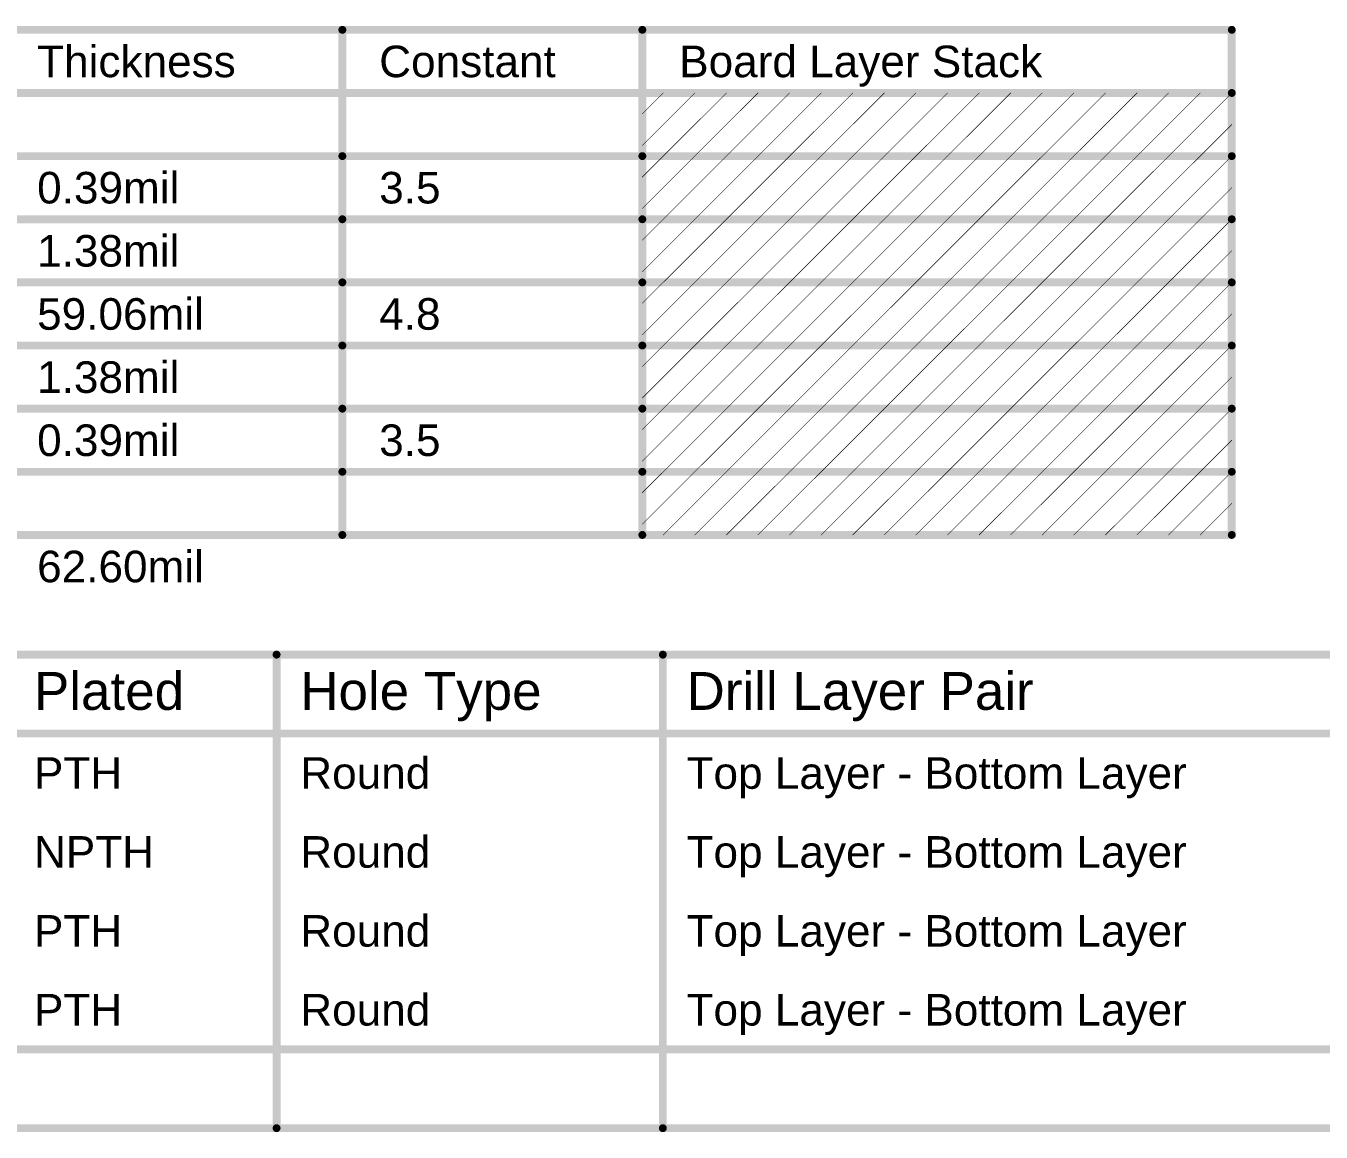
# Model space of a CAD drawing. Header units: inches. Extents: x 0 to 412, y -3 to 50.
# Drawn here: x 145.4 to 207.8, y -3.5 to 49.9 of the extents above; entities that cross this region are included whole.
import ezdxf

# ---------------------------------------------------------------- set-up
doc = ezdxf.new("R2010")
doc.units = ezdxf.units.IN
doc.layers.add('Drill Drawing', color=1, linetype='Continuous')
doc.layers.add('Fabrication_Layer', color=56, linetype='Continuous')
doc.styles.add('Arial', font='', dxfattribs={"height": 0.2})
doc.styles.get('Arial').set_extended_font_data('Arial')

msp = doc.modelspace()

# ---------------------------------------------------------------- linework, layer by layer
at = {"layer": 'Drill Drawing'}
for points in [[(89.218, 19.571, 0.381, 0.381, 0), (411.657, 19.571, 0.381, 0.381, 0)], [(157.449, -3.289, 0.381, 0.381, 0), (157.449, 19.571, 0.381, 0.381, 0)], [(176.088, -3.289, 0.381, 0.381, 0), (176.088, 19.571, 0.381, 0.381, 0)], [(89.218, 15.761, 0.381, 0.381, 0), (411.657, 15.761, 0.381, 0.381, 0)], [(89.218, 0.521, 0.381, 0.381, 0), (411.657, 0.521, 0.381, 0.381, 0)], [(89.218, -3.289, 0.381, 0.381, 0), (411.657, -3.289, 0.381, 0.381, 0)]]:
    msp.add_lwpolyline(points, format="xyseb", dxfattribs=at)
for points in [[(157.354, 19.571, 0.191, 0.191, 1), (157.545, 19.571, 0.191, 0.191, 1)], [(175.993, 19.571, 0.191, 0.191, 1), (176.183, 19.571, 0.191, 0.191, 1)], [(157.354, -3.289, 0.191, 0.191, 1), (157.545, -3.289, 0.191, 0.191, 1)], [(175.993, -3.289, 0.191, 0.191, 1), (176.183, -3.289, 0.191, 0.191, 1)]]:
    msp.add_lwpolyline(points, format="xyseb", close=True, dxfattribs=at)
at = {"layer": 'Fabrication_Layer'}
for points in [[(88.252, 49.733, 0.381, 0.381, 0), (203.538, 49.733, 0.381, 0.381, 0)], [(160.623, 25.349, 0.381, 0.381, 0), (160.623, 49.733, 0.381, 0.381, 0)], [(175.098, 25.349, 0.381, 0.381, 0), (175.098, 49.733, 0.381, 0.381, 0)], [(203.538, 25.349, 0.381, 0.381, 0), (203.538, 49.733, 0.381, 0.381, 0)], [(88.252, 46.685, 0.381, 0.381, 0), (203.538, 46.685, 0.381, 0.381, 0)], [(175.098, 44.153, 0.0254, 0.0254, 0), (177.63, 46.685, 0.0254, 0.0254, 0)], [(175.098, 45.677, 0.0254, 0.0254, 0), (176.106, 46.685, 0.0254, 0.0254, 0)], [(176.106, 43.637, 0.0254, 0.0254, 0), (179.154, 46.685, 0.0254, 0.0254, 0)], [(177.63, 43.637, 0.0254, 0.0254, 0), (180.678, 46.685, 0.0254, 0.0254, 0)], [(179.154, 43.637, 0.0254, 0.0254, 0), (182.202, 46.685, 0.0254, 0.0254, 0)], [(180.678, 43.637, 0.0254, 0.0254, 0), (183.726, 46.685, 0.0254, 0.0254, 0)], [(182.202, 43.637, 0.0254, 0.0254, 0), (185.25, 46.685, 0.0254, 0.0254, 0)], [(183.726, 43.637, 0.0254, 0.0254, 0), (186.774, 46.685, 0.0254, 0.0254, 0)], [(185.25, 43.637, 0.0254, 0.0254, 0), (188.298, 46.685, 0.0254, 0.0254, 0)], [(186.774, 43.637, 0.0254, 0.0254, 0), (189.822, 46.685, 0.0254, 0.0254, 0)], [(188.298, 43.637, 0.0254, 0.0254, 0), (191.346, 46.685, 0.0254, 0.0254, 0)], [(189.822, 43.637, 0.0254, 0.0254, 0), (192.87, 46.685, 0.0254, 0.0254, 0)], [(191.346, 43.637, 0.0254, 0.0254, 0), (194.394, 46.685, 0.0254, 0.0254, 0)], [(192.87, 43.637, 0.0254, 0.0254, 0), (195.918, 46.685, 0.0254, 0.0254, 0)], [(194.394, 43.637, 0.0254, 0.0254, 0), (197.442, 46.685, 0.0254, 0.0254, 0)], [(195.918, 43.637, 0.0254, 0.0254, 0), (198.966, 46.685, 0.0254, 0.0254, 0)], [(197.442, 43.637, 0.0254, 0.0254, 0), (200.49, 46.685, 0.0254, 0.0254, 0)], [(198.966, 43.637, 0.0254, 0.0254, 0), (202.014, 46.685, 0.0254, 0.0254, 0)], [(200.49, 43.637, 0.0254, 0.0254, 0), (203.538, 46.685, 0.0254, 0.0254, 0)], [(202.014, 43.637, 0.0254, 0.0254, 0), (203.538, 45.161, 0.0254, 0.0254, 0)], [(144.118, 43.637, 0.381, 0.381, 0), (160.623, 43.637, 0.381, 0.381, 0)], [(160.623, 43.637, 0.381, 0.381, 0), (175.098, 43.637, 0.381, 0.381, 0)], [(175.098, 43.637, 0.381, 0.381, 0), (203.538, 43.637, 0.381, 0.381, 0)], [(175.098, 41.105, 0.0254, 0.0254, 0), (177.63, 43.637, 0.0254, 0.0254, 0)], [(175.098, 42.629, 0.0254, 0.0254, 0), (176.106, 43.637, 0.0254, 0.0254, 0)], [(176.106, 40.589, 0.0254, 0.0254, 0), (179.154, 43.637, 0.0254, 0.0254, 0)], [(177.63, 40.589, 0.0254, 0.0254, 0), (180.678, 43.637, 0.0254, 0.0254, 0)], [(179.154, 40.589, 0.0254, 0.0254, 0), (182.202, 43.637, 0.0254, 0.0254, 0)], [(180.678, 40.589, 0.0254, 0.0254, 0), (183.726, 43.637, 0.0254, 0.0254, 0)], [(182.202, 40.589, 0.0254, 0.0254, 0), (185.25, 43.637, 0.0254, 0.0254, 0)], [(183.726, 40.589, 0.0254, 0.0254, 0), (186.774, 43.637, 0.0254, 0.0254, 0)], [(185.25, 40.589, 0.0254, 0.0254, 0), (188.298, 43.637, 0.0254, 0.0254, 0)], [(186.774, 40.589, 0.0254, 0.0254, 0), (189.822, 43.637, 0.0254, 0.0254, 0)], [(188.298, 40.589, 0.0254, 0.0254, 0), (191.346, 43.637, 0.0254, 0.0254, 0)], [(189.822, 40.589, 0.0254, 0.0254, 0), (192.87, 43.637, 0.0254, 0.0254, 0)], [(191.346, 40.589, 0.0254, 0.0254, 0), (194.394, 43.637, 0.0254, 0.0254, 0)], [(192.87, 40.589, 0.0254, 0.0254, 0), (195.918, 43.637, 0.0254, 0.0254, 0)], [(194.394, 40.589, 0.0254, 0.0254, 0), (197.442, 43.637, 0.0254, 0.0254, 0)], [(195.918, 40.589, 0.0254, 0.0254, 0), (198.966, 43.637, 0.0254, 0.0254, 0)], [(197.442, 40.589, 0.0254, 0.0254, 0), (200.49, 43.637, 0.0254, 0.0254, 0)], [(198.966, 40.589, 0.0254, 0.0254, 0), (202.014, 43.637, 0.0254, 0.0254, 0)], [(200.49, 40.589, 0.0254, 0.0254, 0), (203.538, 43.637, 0.0254, 0.0254, 0)], [(202.014, 40.589, 0.0254, 0.0254, 0), (203.538, 42.113, 0.0254, 0.0254, 0)], [(144.118, 40.589, 0.381, 0.381, 0), (160.623, 40.589, 0.381, 0.381, 0)], [(160.623, 40.589, 0.381, 0.381, 0), (175.098, 40.589, 0.381, 0.381, 0)], [(175.098, 40.589, 0.381, 0.381, 0), (203.538, 40.589, 0.381, 0.381, 0)], [(175.098, 38.057, 0.0254, 0.0254, 0), (177.63, 40.589, 0.0254, 0.0254, 0)], [(175.098, 39.581, 0.0254, 0.0254, 0), (176.106, 40.589, 0.0254, 0.0254, 0)], [(176.106, 37.541, 0.0254, 0.0254, 0), (179.154, 40.589, 0.0254, 0.0254, 0)], [(177.63, 37.541, 0.0254, 0.0254, 0), (180.678, 40.589, 0.0254, 0.0254, 0)], [(179.154, 37.541, 0.0254, 0.0254, 0), (182.202, 40.589, 0.0254, 0.0254, 0)], [(180.678, 37.541, 0.0254, 0.0254, 0), (183.726, 40.589, 0.0254, 0.0254, 0)], [(182.202, 37.541, 0.0254, 0.0254, 0), (185.25, 40.589, 0.0254, 0.0254, 0)], [(183.726, 37.541, 0.0254, 0.0254, 0), (186.774, 40.589, 0.0254, 0.0254, 0)], [(185.25, 37.541, 0.0254, 0.0254, 0), (188.298, 40.589, 0.0254, 0.0254, 0)], [(186.774, 37.541, 0.0254, 0.0254, 0), (189.822, 40.589, 0.0254, 0.0254, 0)], [(188.298, 37.541, 0.0254, 0.0254, 0), (191.346, 40.589, 0.0254, 0.0254, 0)], [(189.822, 37.541, 0.0254, 0.0254, 0), (192.87, 40.589, 0.0254, 0.0254, 0)], [(191.346, 37.541, 0.0254, 0.0254, 0), (194.394, 40.589, 0.0254, 0.0254, 0)], [(192.87, 37.541, 0.0254, 0.0254, 0), (195.918, 40.589, 0.0254, 0.0254, 0)], [(194.394, 37.541, 0.0254, 0.0254, 0), (197.442, 40.589, 0.0254, 0.0254, 0)], [(195.918, 37.541, 0.0254, 0.0254, 0), (198.966, 40.589, 0.0254, 0.0254, 0)], [(197.442, 37.541, 0.0254, 0.0254, 0), (200.49, 40.589, 0.0254, 0.0254, 0)], [(198.966, 37.541, 0.0254, 0.0254, 0), (202.014, 40.589, 0.0254, 0.0254, 0)], [(200.49, 37.541, 0.0254, 0.0254, 0), (203.538, 40.589, 0.0254, 0.0254, 0)], [(202.014, 37.541, 0.0254, 0.0254, 0), (203.538, 39.065, 0.0254, 0.0254, 0)], [(144.118, 37.541, 0.381, 0.381, 0), (160.623, 37.541, 0.381, 0.381, 0)], [(160.623, 37.541, 0.381, 0.381, 0), (175.098, 37.541, 0.381, 0.381, 0)], [(175.098, 37.541, 0.381, 0.381, 0), (203.538, 37.541, 0.381, 0.381, 0)], [(175.098, 35.009, 0.0254, 0.0254, 0), (177.63, 37.541, 0.0254, 0.0254, 0)], [(175.098, 36.533, 0.0254, 0.0254, 0), (176.106, 37.541, 0.0254, 0.0254, 0)], [(176.106, 34.493, 0.0254, 0.0254, 0), (179.154, 37.541, 0.0254, 0.0254, 0)], [(177.63, 34.493, 0.0254, 0.0254, 0), (180.678, 37.541, 0.0254, 0.0254, 0)], [(179.154, 34.493, 0.0254, 0.0254, 0), (182.202, 37.541, 0.0254, 0.0254, 0)], [(180.678, 34.493, 0.0254, 0.0254, 0), (183.726, 37.541, 0.0254, 0.0254, 0)], [(182.202, 34.493, 0.0254, 0.0254, 0), (185.25, 37.541, 0.0254, 0.0254, 0)], [(183.726, 34.493, 0.0254, 0.0254, 0), (186.774, 37.541, 0.0254, 0.0254, 0)], [(185.25, 34.493, 0.0254, 0.0254, 0), (188.298, 37.541, 0.0254, 0.0254, 0)], [(186.774, 34.493, 0.0254, 0.0254, 0), (189.822, 37.541, 0.0254, 0.0254, 0)], [(188.298, 34.493, 0.0254, 0.0254, 0), (191.346, 37.541, 0.0254, 0.0254, 0)], [(189.822, 34.493, 0.0254, 0.0254, 0), (192.87, 37.541, 0.0254, 0.0254, 0)], [(191.346, 34.493, 0.0254, 0.0254, 0), (194.394, 37.541, 0.0254, 0.0254, 0)], [(192.87, 34.493, 0.0254, 0.0254, 0), (195.918, 37.541, 0.0254, 0.0254, 0)], [(194.394, 34.493, 0.0254, 0.0254, 0), (197.442, 37.541, 0.0254, 0.0254, 0)], [(195.918, 34.493, 0.0254, 0.0254, 0), (198.966, 37.541, 0.0254, 0.0254, 0)], [(197.442, 34.493, 0.0254, 0.0254, 0), (200.49, 37.541, 0.0254, 0.0254, 0)], [(198.966, 34.493, 0.0254, 0.0254, 0), (202.014, 37.541, 0.0254, 0.0254, 0)], [(200.49, 34.493, 0.0254, 0.0254, 0), (203.538, 37.541, 0.0254, 0.0254, 0)], [(202.014, 34.493, 0.0254, 0.0254, 0), (203.538, 36.017, 0.0254, 0.0254, 0)], [(144.118, 34.493, 0.381, 0.381, 0), (160.623, 34.493, 0.381, 0.381, 0)], [(160.623, 34.493, 0.381, 0.381, 0), (175.098, 34.493, 0.381, 0.381, 0)], [(175.098, 34.493, 0.381, 0.381, 0), (203.538, 34.493, 0.381, 0.381, 0)], [(175.098, 31.961, 0.0254, 0.0254, 0), (177.63, 34.493, 0.0254, 0.0254, 0)], [(175.098, 33.485, 0.0254, 0.0254, 0), (176.106, 34.493, 0.0254, 0.0254, 0)], [(176.106, 31.445, 0.0254, 0.0254, 0), (179.154, 34.493, 0.0254, 0.0254, 0)], [(177.63, 31.445, 0.0254, 0.0254, 0), (180.678, 34.493, 0.0254, 0.0254, 0)], [(179.154, 31.445, 0.0254, 0.0254, 0), (182.202, 34.493, 0.0254, 0.0254, 0)], [(180.678, 31.445, 0.0254, 0.0254, 0), (183.726, 34.493, 0.0254, 0.0254, 0)], [(182.202, 31.445, 0.0254, 0.0254, 0), (185.25, 34.493, 0.0254, 0.0254, 0)], [(183.726, 31.445, 0.0254, 0.0254, 0), (186.774, 34.493, 0.0254, 0.0254, 0)], [(185.25, 31.445, 0.0254, 0.0254, 0), (188.298, 34.493, 0.0254, 0.0254, 0)], [(186.774, 31.445, 0.0254, 0.0254, 0), (189.822, 34.493, 0.0254, 0.0254, 0)], [(188.298, 31.445, 0.0254, 0.0254, 0), (191.346, 34.493, 0.0254, 0.0254, 0)], [(189.822, 31.445, 0.0254, 0.0254, 0), (192.87, 34.493, 0.0254, 0.0254, 0)], [(191.346, 31.445, 0.0254, 0.0254, 0), (194.394, 34.493, 0.0254, 0.0254, 0)], [(192.87, 31.445, 0.0254, 0.0254, 0), (195.918, 34.493, 0.0254, 0.0254, 0)], [(194.394, 31.445, 0.0254, 0.0254, 0), (197.442, 34.493, 0.0254, 0.0254, 0)], [(195.918, 31.445, 0.0254, 0.0254, 0), (198.966, 34.493, 0.0254, 0.0254, 0)], [(197.442, 31.445, 0.0254, 0.0254, 0), (200.49, 34.493, 0.0254, 0.0254, 0)], [(198.966, 31.445, 0.0254, 0.0254, 0), (202.014, 34.493, 0.0254, 0.0254, 0)], [(200.49, 31.445, 0.0254, 0.0254, 0), (203.538, 34.493, 0.0254, 0.0254, 0)], [(202.014, 31.445, 0.0254, 0.0254, 0), (203.538, 32.969, 0.0254, 0.0254, 0)], [(144.118, 31.445, 0.381, 0.381, 0), (160.623, 31.445, 0.381, 0.381, 0)], [(160.623, 31.445, 0.381, 0.381, 0), (175.098, 31.445, 0.381, 0.381, 0)], [(175.098, 31.445, 0.381, 0.381, 0), (203.538, 31.445, 0.381, 0.381, 0)], [(175.098, 28.913, 0.0254, 0.0254, 0), (177.63, 31.445, 0.0254, 0.0254, 0)], [(175.098, 30.437, 0.0254, 0.0254, 0), (176.106, 31.445, 0.0254, 0.0254, 0)], [(176.106, 28.397, 0.0254, 0.0254, 0), (179.154, 31.445, 0.0254, 0.0254, 0)], [(177.63, 28.397, 0.0254, 0.0254, 0), (180.678, 31.445, 0.0254, 0.0254, 0)], [(179.154, 28.397, 0.0254, 0.0254, 0), (182.202, 31.445, 0.0254, 0.0254, 0)], [(180.678, 28.397, 0.0254, 0.0254, 0), (183.726, 31.445, 0.0254, 0.0254, 0)], [(182.202, 28.397, 0.0254, 0.0254, 0), (185.25, 31.445, 0.0254, 0.0254, 0)], [(183.726, 28.397, 0.0254, 0.0254, 0), (186.774, 31.445, 0.0254, 0.0254, 0)], [(185.25, 28.397, 0.0254, 0.0254, 0), (188.298, 31.445, 0.0254, 0.0254, 0)], [(186.774, 28.397, 0.0254, 0.0254, 0), (189.822, 31.445, 0.0254, 0.0254, 0)], [(188.298, 28.397, 0.0254, 0.0254, 0), (191.346, 31.445, 0.0254, 0.0254, 0)], [(189.822, 28.397, 0.0254, 0.0254, 0), (192.87, 31.445, 0.0254, 0.0254, 0)], [(191.346, 28.397, 0.0254, 0.0254, 0), (194.394, 31.445, 0.0254, 0.0254, 0)], [(192.87, 28.397, 0.0254, 0.0254, 0), (195.918, 31.445, 0.0254, 0.0254, 0)], [(194.394, 28.397, 0.0254, 0.0254, 0), (197.442, 31.445, 0.0254, 0.0254, 0)], [(195.918, 28.397, 0.0254, 0.0254, 0), (198.966, 31.445, 0.0254, 0.0254, 0)], [(197.442, 28.397, 0.0254, 0.0254, 0), (200.49, 31.445, 0.0254, 0.0254, 0)], [(198.966, 28.397, 0.0254, 0.0254, 0), (202.014, 31.445, 0.0254, 0.0254, 0)], [(200.49, 28.397, 0.0254, 0.0254, 0), (203.538, 31.445, 0.0254, 0.0254, 0)], [(202.014, 28.397, 0.0254, 0.0254, 0), (203.538, 29.921, 0.0254, 0.0254, 0)], [(144.118, 28.397, 0.381, 0.381, 0), (160.623, 28.397, 0.381, 0.381, 0)], [(160.623, 28.397, 0.381, 0.381, 0), (175.098, 28.397, 0.381, 0.381, 0)], [(175.098, 28.397, 0.381, 0.381, 0), (203.538, 28.397, 0.381, 0.381, 0)], [(175.098, 25.865, 0.0254, 0.0254, 0), (177.63, 28.397, 0.0254, 0.0254, 0)], [(175.098, 27.389, 0.0254, 0.0254, 0), (176.106, 28.397, 0.0254, 0.0254, 0)], [(176.106, 25.349, 0.0254, 0.0254, 0), (179.154, 28.397, 0.0254, 0.0254, 0)], [(177.63, 25.349, 0.0254, 0.0254, 0), (180.678, 28.397, 0.0254, 0.0254, 0)], [(179.154, 25.349, 0.0254, 0.0254, 0), (182.202, 28.397, 0.0254, 0.0254, 0)], [(180.678, 25.349, 0.0254, 0.0254, 0), (183.726, 28.397, 0.0254, 0.0254, 0)], [(182.202, 25.349, 0.0254, 0.0254, 0), (185.25, 28.397, 0.0254, 0.0254, 0)], [(183.726, 25.349, 0.0254, 0.0254, 0), (186.774, 28.397, 0.0254, 0.0254, 0)], [(185.25, 25.349, 0.0254, 0.0254, 0), (188.298, 28.397, 0.0254, 0.0254, 0)], [(186.774, 25.349, 0.0254, 0.0254, 0), (189.822, 28.397, 0.0254, 0.0254, 0)], [(188.298, 25.349, 0.0254, 0.0254, 0), (191.346, 28.397, 0.0254, 0.0254, 0)], [(189.822, 25.349, 0.0254, 0.0254, 0), (192.87, 28.397, 0.0254, 0.0254, 0)], [(191.346, 25.349, 0.0254, 0.0254, 0), (194.394, 28.397, 0.0254, 0.0254, 0)], [(192.87, 25.349, 0.0254, 0.0254, 0), (195.918, 28.397, 0.0254, 0.0254, 0)], [(194.394, 25.349, 0.0254, 0.0254, 0), (197.442, 28.397, 0.0254, 0.0254, 0)], [(195.918, 25.349, 0.0254, 0.0254, 0), (198.966, 28.397, 0.0254, 0.0254, 0)], [(197.442, 25.349, 0.0254, 0.0254, 0), (200.49, 28.397, 0.0254, 0.0254, 0)], [(198.966, 25.349, 0.0254, 0.0254, 0), (202.014, 28.397, 0.0254, 0.0254, 0)], [(200.49, 25.349, 0.0254, 0.0254, 0), (203.538, 28.397, 0.0254, 0.0254, 0)], [(202.014, 25.349, 0.0254, 0.0254, 0), (203.538, 26.873, 0.0254, 0.0254, 0)], [(144.118, 25.349, 0.381, 0.381, 0), (160.623, 25.349, 0.381, 0.381, 0)], [(160.623, 25.349, 0.381, 0.381, 0), (175.098, 25.349, 0.381, 0.381, 0)], [(175.098, 25.349, 0.381, 0.381, 0), (203.538, 25.349, 0.381, 0.381, 0)]]:
    msp.add_lwpolyline(points, format="xyseb", dxfattribs=at)
for points in [[(160.528, 49.733, 0.191, 0.191, 1), (160.719, 49.733, 0.191, 0.191, 1)], [(175.003, 49.733, 0.191, 0.191, 1), (175.193, 49.733, 0.191, 0.191, 1)], [(203.443, 49.733, 0.191, 0.191, 1), (203.633, 49.733, 0.191, 0.191, 1)], [(203.443, 49.733, 0.191, 0.191, 1), (203.633, 49.733, 0.191, 0.191, 1)], [(203.443, 46.685, 0.191, 0.191, 1), (203.633, 46.685, 0.191, 0.191, 1)], [(176.1, 46.685, 0.0127, 0.0127, 1), (176.112, 46.685, 0.0127, 0.0127, 1)], [(177.624, 46.685, 0.0127, 0.0127, 1), (177.636, 46.685, 0.0127, 0.0127, 1)], [(179.148, 46.685, 0.0127, 0.0127, 1), (179.16, 46.685, 0.0127, 0.0127, 1)], [(180.672, 46.685, 0.0127, 0.0127, 1), (180.684, 46.685, 0.0127, 0.0127, 1)], [(182.196, 46.685, 0.0127, 0.0127, 1), (182.208, 46.685, 0.0127, 0.0127, 1)], [(183.72, 46.685, 0.0127, 0.0127, 1), (183.732, 46.685, 0.0127, 0.0127, 1)], [(185.244, 46.685, 0.0127, 0.0127, 1), (185.256, 46.685, 0.0127, 0.0127, 1)], [(186.768, 46.685, 0.0127, 0.0127, 1), (186.78, 46.685, 0.0127, 0.0127, 1)], [(188.292, 46.685, 0.0127, 0.0127, 1), (188.304, 46.685, 0.0127, 0.0127, 1)], [(189.816, 46.685, 0.0127, 0.0127, 1), (189.828, 46.685, 0.0127, 0.0127, 1)], [(191.34, 46.685, 0.0127, 0.0127, 1), (191.352, 46.685, 0.0127, 0.0127, 1)], [(192.864, 46.685, 0.0127, 0.0127, 1), (192.876, 46.685, 0.0127, 0.0127, 1)], [(194.388, 46.685, 0.0127, 0.0127, 1), (194.4, 46.685, 0.0127, 0.0127, 1)], [(195.912, 46.685, 0.0127, 0.0127, 1), (195.924, 46.685, 0.0127, 0.0127, 1)], [(197.436, 46.685, 0.0127, 0.0127, 1), (197.448, 46.685, 0.0127, 0.0127, 1)], [(198.96, 46.685, 0.0127, 0.0127, 1), (198.972, 46.685, 0.0127, 0.0127, 1)], [(200.484, 46.685, 0.0127, 0.0127, 1), (200.496, 46.685, 0.0127, 0.0127, 1)], [(202.008, 46.685, 0.0127, 0.0127, 1), (202.02, 46.685, 0.0127, 0.0127, 1)], [(203.532, 46.685, 0.0127, 0.0127, 1), (203.544, 46.685, 0.0127, 0.0127, 1)], [(175.092, 45.677, 0.0127, 0.0127, 1), (175.104, 45.677, 0.0127, 0.0127, 1)], [(203.532, 45.161, 0.0127, 0.0127, 1), (203.544, 45.161, 0.0127, 0.0127, 1)], [(160.528, 43.637, 0.191, 0.191, 1), (160.719, 43.637, 0.191, 0.191, 1)], [(160.528, 43.637, 0.191, 0.191, 1), (160.719, 43.637, 0.191, 0.191, 1)], [(175.003, 43.637, 0.191, 0.191, 1), (175.193, 43.637, 0.191, 0.191, 1)], [(175.003, 43.637, 0.191, 0.191, 1), (175.193, 43.637, 0.191, 0.191, 1)], [(175.092, 44.153, 0.0127, 0.0127, 1), (175.104, 44.153, 0.0127, 0.0127, 1)], [(203.443, 43.637, 0.191, 0.191, 1), (203.633, 43.637, 0.191, 0.191, 1)], [(176.1, 43.637, 0.0127, 0.0127, 1), (176.112, 43.637, 0.0127, 0.0127, 1)], [(176.1, 43.637, 0.0127, 0.0127, 1), (176.112, 43.637, 0.0127, 0.0127, 1)], [(177.624, 43.637, 0.0127, 0.0127, 1), (177.636, 43.637, 0.0127, 0.0127, 1)], [(177.624, 43.637, 0.0127, 0.0127, 1), (177.636, 43.637, 0.0127, 0.0127, 1)], [(179.148, 43.637, 0.0127, 0.0127, 1), (179.16, 43.637, 0.0127, 0.0127, 1)], [(179.148, 43.637, 0.0127, 0.0127, 1), (179.16, 43.637, 0.0127, 0.0127, 1)], [(180.672, 43.637, 0.0127, 0.0127, 1), (180.684, 43.637, 0.0127, 0.0127, 1)], [(180.672, 43.637, 0.0127, 0.0127, 1), (180.684, 43.637, 0.0127, 0.0127, 1)], [(182.196, 43.637, 0.0127, 0.0127, 1), (182.208, 43.637, 0.0127, 0.0127, 1)], [(182.196, 43.637, 0.0127, 0.0127, 1), (182.208, 43.637, 0.0127, 0.0127, 1)], [(183.72, 43.637, 0.0127, 0.0127, 1), (183.732, 43.637, 0.0127, 0.0127, 1)], [(183.72, 43.637, 0.0127, 0.0127, 1), (183.732, 43.637, 0.0127, 0.0127, 1)], [(185.244, 43.637, 0.0127, 0.0127, 1), (185.256, 43.637, 0.0127, 0.0127, 1)], [(185.244, 43.637, 0.0127, 0.0127, 1), (185.256, 43.637, 0.0127, 0.0127, 1)], [(186.768, 43.637, 0.0127, 0.0127, 1), (186.78, 43.637, 0.0127, 0.0127, 1)], [(186.768, 43.637, 0.0127, 0.0127, 1), (186.78, 43.637, 0.0127, 0.0127, 1)], [(188.292, 43.637, 0.0127, 0.0127, 1), (188.304, 43.637, 0.0127, 0.0127, 1)], [(188.292, 43.637, 0.0127, 0.0127, 1), (188.304, 43.637, 0.0127, 0.0127, 1)], [(189.816, 43.637, 0.0127, 0.0127, 1), (189.828, 43.637, 0.0127, 0.0127, 1)], [(189.816, 43.637, 0.0127, 0.0127, 1), (189.828, 43.637, 0.0127, 0.0127, 1)], [(191.34, 43.637, 0.0127, 0.0127, 1), (191.352, 43.637, 0.0127, 0.0127, 1)], [(191.34, 43.637, 0.0127, 0.0127, 1), (191.352, 43.637, 0.0127, 0.0127, 1)], [(192.864, 43.637, 0.0127, 0.0127, 1), (192.876, 43.637, 0.0127, 0.0127, 1)], [(192.864, 43.637, 0.0127, 0.0127, 1), (192.876, 43.637, 0.0127, 0.0127, 1)], [(194.388, 43.637, 0.0127, 0.0127, 1), (194.4, 43.637, 0.0127, 0.0127, 1)], [(194.388, 43.637, 0.0127, 0.0127, 1), (194.4, 43.637, 0.0127, 0.0127, 1)], [(195.912, 43.637, 0.0127, 0.0127, 1), (195.924, 43.637, 0.0127, 0.0127, 1)], [(195.912, 43.637, 0.0127, 0.0127, 1), (195.924, 43.637, 0.0127, 0.0127, 1)], [(197.436, 43.637, 0.0127, 0.0127, 1), (197.448, 43.637, 0.0127, 0.0127, 1)], [(197.436, 43.637, 0.0127, 0.0127, 1), (197.448, 43.637, 0.0127, 0.0127, 1)], [(198.96, 43.637, 0.0127, 0.0127, 1), (198.972, 43.637, 0.0127, 0.0127, 1)], [(198.96, 43.637, 0.0127, 0.0127, 1), (198.972, 43.637, 0.0127, 0.0127, 1)], [(200.484, 43.637, 0.0127, 0.0127, 1), (200.496, 43.637, 0.0127, 0.0127, 1)], [(200.484, 43.637, 0.0127, 0.0127, 1), (200.496, 43.637, 0.0127, 0.0127, 1)], [(202.008, 43.637, 0.0127, 0.0127, 1), (202.02, 43.637, 0.0127, 0.0127, 1)], [(202.008, 43.637, 0.0127, 0.0127, 1), (202.02, 43.637, 0.0127, 0.0127, 1)], [(203.532, 43.637, 0.0127, 0.0127, 1), (203.544, 43.637, 0.0127, 0.0127, 1)], [(175.092, 42.629, 0.0127, 0.0127, 1), (175.104, 42.629, 0.0127, 0.0127, 1)], [(203.532, 42.113, 0.0127, 0.0127, 1), (203.544, 42.113, 0.0127, 0.0127, 1)], [(160.528, 40.589, 0.191, 0.191, 1), (160.719, 40.589, 0.191, 0.191, 1)], [(160.528, 40.589, 0.191, 0.191, 1), (160.719, 40.589, 0.191, 0.191, 1)], [(175.003, 40.589, 0.191, 0.191, 1), (175.193, 40.589, 0.191, 0.191, 1)], [(175.003, 40.589, 0.191, 0.191, 1), (175.193, 40.589, 0.191, 0.191, 1)], [(175.092, 41.105, 0.0127, 0.0127, 1), (175.104, 41.105, 0.0127, 0.0127, 1)], [(203.443, 40.589, 0.191, 0.191, 1), (203.633, 40.589, 0.191, 0.191, 1)], [(176.1, 40.589, 0.0127, 0.0127, 1), (176.112, 40.589, 0.0127, 0.0127, 1)], [(176.1, 40.589, 0.0127, 0.0127, 1), (176.112, 40.589, 0.0127, 0.0127, 1)], [(177.624, 40.589, 0.0127, 0.0127, 1), (177.636, 40.589, 0.0127, 0.0127, 1)], [(177.624, 40.589, 0.0127, 0.0127, 1), (177.636, 40.589, 0.0127, 0.0127, 1)], [(179.148, 40.589, 0.0127, 0.0127, 1), (179.16, 40.589, 0.0127, 0.0127, 1)], [(179.148, 40.589, 0.0127, 0.0127, 1), (179.16, 40.589, 0.0127, 0.0127, 1)], [(180.672, 40.589, 0.0127, 0.0127, 1), (180.684, 40.589, 0.0127, 0.0127, 1)], [(180.672, 40.589, 0.0127, 0.0127, 1), (180.684, 40.589, 0.0127, 0.0127, 1)], [(182.196, 40.589, 0.0127, 0.0127, 1), (182.208, 40.589, 0.0127, 0.0127, 1)], [(182.196, 40.589, 0.0127, 0.0127, 1), (182.208, 40.589, 0.0127, 0.0127, 1)], [(183.72, 40.589, 0.0127, 0.0127, 1), (183.732, 40.589, 0.0127, 0.0127, 1)], [(183.72, 40.589, 0.0127, 0.0127, 1), (183.732, 40.589, 0.0127, 0.0127, 1)], [(185.244, 40.589, 0.0127, 0.0127, 1), (185.256, 40.589, 0.0127, 0.0127, 1)], [(185.244, 40.589, 0.0127, 0.0127, 1), (185.256, 40.589, 0.0127, 0.0127, 1)], [(186.768, 40.589, 0.0127, 0.0127, 1), (186.78, 40.589, 0.0127, 0.0127, 1)], [(186.768, 40.589, 0.0127, 0.0127, 1), (186.78, 40.589, 0.0127, 0.0127, 1)], [(188.292, 40.589, 0.0127, 0.0127, 1), (188.304, 40.589, 0.0127, 0.0127, 1)], [(188.292, 40.589, 0.0127, 0.0127, 1), (188.304, 40.589, 0.0127, 0.0127, 1)], [(189.816, 40.589, 0.0127, 0.0127, 1), (189.828, 40.589, 0.0127, 0.0127, 1)], [(189.816, 40.589, 0.0127, 0.0127, 1), (189.828, 40.589, 0.0127, 0.0127, 1)], [(191.34, 40.589, 0.0127, 0.0127, 1), (191.352, 40.589, 0.0127, 0.0127, 1)], [(191.34, 40.589, 0.0127, 0.0127, 1), (191.352, 40.589, 0.0127, 0.0127, 1)], [(192.864, 40.589, 0.0127, 0.0127, 1), (192.876, 40.589, 0.0127, 0.0127, 1)], [(192.864, 40.589, 0.0127, 0.0127, 1), (192.876, 40.589, 0.0127, 0.0127, 1)], [(194.388, 40.589, 0.0127, 0.0127, 1), (194.4, 40.589, 0.0127, 0.0127, 1)], [(194.388, 40.589, 0.0127, 0.0127, 1), (194.4, 40.589, 0.0127, 0.0127, 1)], [(195.912, 40.589, 0.0127, 0.0127, 1), (195.924, 40.589, 0.0127, 0.0127, 1)], [(195.912, 40.589, 0.0127, 0.0127, 1), (195.924, 40.589, 0.0127, 0.0127, 1)], [(197.436, 40.589, 0.0127, 0.0127, 1), (197.448, 40.589, 0.0127, 0.0127, 1)], [(197.436, 40.589, 0.0127, 0.0127, 1), (197.448, 40.589, 0.0127, 0.0127, 1)], [(198.96, 40.589, 0.0127, 0.0127, 1), (198.972, 40.589, 0.0127, 0.0127, 1)], [(198.96, 40.589, 0.0127, 0.0127, 1), (198.972, 40.589, 0.0127, 0.0127, 1)], [(200.484, 40.589, 0.0127, 0.0127, 1), (200.496, 40.589, 0.0127, 0.0127, 1)], [(200.484, 40.589, 0.0127, 0.0127, 1), (200.496, 40.589, 0.0127, 0.0127, 1)], [(202.008, 40.589, 0.0127, 0.0127, 1), (202.02, 40.589, 0.0127, 0.0127, 1)], [(202.008, 40.589, 0.0127, 0.0127, 1), (202.02, 40.589, 0.0127, 0.0127, 1)], [(203.532, 40.589, 0.0127, 0.0127, 1), (203.544, 40.589, 0.0127, 0.0127, 1)], [(175.092, 39.581, 0.0127, 0.0127, 1), (175.104, 39.581, 0.0127, 0.0127, 1)], [(203.532, 39.065, 0.0127, 0.0127, 1), (203.544, 39.065, 0.0127, 0.0127, 1)], [(160.528, 37.541, 0.191, 0.191, 1), (160.719, 37.541, 0.191, 0.191, 1)], [(160.528, 37.541, 0.191, 0.191, 1), (160.719, 37.541, 0.191, 0.191, 1)], [(175.003, 37.541, 0.191, 0.191, 1), (175.193, 37.541, 0.191, 0.191, 1)], [(175.003, 37.541, 0.191, 0.191, 1), (175.193, 37.541, 0.191, 0.191, 1)], [(175.092, 38.057, 0.0127, 0.0127, 1), (175.104, 38.057, 0.0127, 0.0127, 1)], [(176.1, 37.541, 0.0127, 0.0127, 1), (176.112, 37.541, 0.0127, 0.0127, 1)], [(176.1, 37.541, 0.0127, 0.0127, 1), (176.112, 37.541, 0.0127, 0.0127, 1)], [(177.624, 37.541, 0.0127, 0.0127, 1), (177.636, 37.541, 0.0127, 0.0127, 1)], [(177.624, 37.541, 0.0127, 0.0127, 1), (177.636, 37.541, 0.0127, 0.0127, 1)], [(179.148, 37.541, 0.0127, 0.0127, 1), (179.16, 37.541, 0.0127, 0.0127, 1)], [(179.148, 37.541, 0.0127, 0.0127, 1), (179.16, 37.541, 0.0127, 0.0127, 1)], [(180.672, 37.541, 0.0127, 0.0127, 1), (180.684, 37.541, 0.0127, 0.0127, 1)], [(180.672, 37.541, 0.0127, 0.0127, 1), (180.684, 37.541, 0.0127, 0.0127, 1)], [(182.196, 37.541, 0.0127, 0.0127, 1), (182.208, 37.541, 0.0127, 0.0127, 1)], [(182.196, 37.541, 0.0127, 0.0127, 1), (182.208, 37.541, 0.0127, 0.0127, 1)], [(183.72, 37.541, 0.0127, 0.0127, 1), (183.732, 37.541, 0.0127, 0.0127, 1)], [(183.72, 37.541, 0.0127, 0.0127, 1), (183.732, 37.541, 0.0127, 0.0127, 1)], [(185.244, 37.541, 0.0127, 0.0127, 1), (185.256, 37.541, 0.0127, 0.0127, 1)], [(185.244, 37.541, 0.0127, 0.0127, 1), (185.256, 37.541, 0.0127, 0.0127, 1)], [(186.768, 37.541, 0.0127, 0.0127, 1), (186.78, 37.541, 0.0127, 0.0127, 1)], [(186.768, 37.541, 0.0127, 0.0127, 1), (186.78, 37.541, 0.0127, 0.0127, 1)], [(188.292, 37.541, 0.0127, 0.0127, 1), (188.304, 37.541, 0.0127, 0.0127, 1)], [(188.292, 37.541, 0.0127, 0.0127, 1), (188.304, 37.541, 0.0127, 0.0127, 1)], [(189.816, 37.541, 0.0127, 0.0127, 1), (189.828, 37.541, 0.0127, 0.0127, 1)], [(189.816, 37.541, 0.0127, 0.0127, 1), (189.828, 37.541, 0.0127, 0.0127, 1)], [(191.34, 37.541, 0.0127, 0.0127, 1), (191.352, 37.541, 0.0127, 0.0127, 1)], [(191.34, 37.541, 0.0127, 0.0127, 1), (191.352, 37.541, 0.0127, 0.0127, 1)], [(192.864, 37.541, 0.0127, 0.0127, 1), (192.876, 37.541, 0.0127, 0.0127, 1)], [(192.864, 37.541, 0.0127, 0.0127, 1), (192.876, 37.541, 0.0127, 0.0127, 1)], [(194.388, 37.541, 0.0127, 0.0127, 1), (194.4, 37.541, 0.0127, 0.0127, 1)], [(194.388, 37.541, 0.0127, 0.0127, 1), (194.4, 37.541, 0.0127, 0.0127, 1)], [(195.912, 37.541, 0.0127, 0.0127, 1), (195.924, 37.541, 0.0127, 0.0127, 1)], [(195.912, 37.541, 0.0127, 0.0127, 1), (195.924, 37.541, 0.0127, 0.0127, 1)], [(197.436, 37.541, 0.0127, 0.0127, 1), (197.448, 37.541, 0.0127, 0.0127, 1)], [(197.436, 37.541, 0.0127, 0.0127, 1), (197.448, 37.541, 0.0127, 0.0127, 1)], [(198.96, 37.541, 0.0127, 0.0127, 1), (198.972, 37.541, 0.0127, 0.0127, 1)], [(198.96, 37.541, 0.0127, 0.0127, 1), (198.972, 37.541, 0.0127, 0.0127, 1)], [(200.484, 37.541, 0.0127, 0.0127, 1), (200.496, 37.541, 0.0127, 0.0127, 1)], [(200.484, 37.541, 0.0127, 0.0127, 1), (200.496, 37.541, 0.0127, 0.0127, 1)], [(202.008, 37.541, 0.0127, 0.0127, 1), (202.02, 37.541, 0.0127, 0.0127, 1)], [(202.008, 37.541, 0.0127, 0.0127, 1), (202.02, 37.541, 0.0127, 0.0127, 1)], [(203.443, 37.541, 0.191, 0.191, 1), (203.633, 37.541, 0.191, 0.191, 1)], [(203.532, 37.541, 0.0127, 0.0127, 1), (203.544, 37.541, 0.0127, 0.0127, 1)], [(175.092, 36.533, 0.0127, 0.0127, 1), (175.104, 36.533, 0.0127, 0.0127, 1)], [(203.532, 36.017, 0.0127, 0.0127, 1), (203.544, 36.017, 0.0127, 0.0127, 1)], [(175.092, 35.009, 0.0127, 0.0127, 1), (175.104, 35.009, 0.0127, 0.0127, 1)], [(160.528, 34.493, 0.191, 0.191, 1), (160.719, 34.493, 0.191, 0.191, 1)], [(160.528, 34.493, 0.191, 0.191, 1), (160.719, 34.493, 0.191, 0.191, 1)], [(175.003, 34.493, 0.191, 0.191, 1), (175.193, 34.493, 0.191, 0.191, 1)], [(175.003, 34.493, 0.191, 0.191, 1), (175.193, 34.493, 0.191, 0.191, 1)], [(176.1, 34.493, 0.0127, 0.0127, 1), (176.112, 34.493, 0.0127, 0.0127, 1)], [(176.1, 34.493, 0.0127, 0.0127, 1), (176.112, 34.493, 0.0127, 0.0127, 1)], [(177.624, 34.493, 0.0127, 0.0127, 1), (177.636, 34.493, 0.0127, 0.0127, 1)], [(177.624, 34.493, 0.0127, 0.0127, 1), (177.636, 34.493, 0.0127, 0.0127, 1)], [(179.148, 34.493, 0.0127, 0.0127, 1), (179.16, 34.493, 0.0127, 0.0127, 1)], [(179.148, 34.493, 0.0127, 0.0127, 1), (179.16, 34.493, 0.0127, 0.0127, 1)], [(180.672, 34.493, 0.0127, 0.0127, 1), (180.684, 34.493, 0.0127, 0.0127, 1)], [(180.672, 34.493, 0.0127, 0.0127, 1), (180.684, 34.493, 0.0127, 0.0127, 1)], [(182.196, 34.493, 0.0127, 0.0127, 1), (182.208, 34.493, 0.0127, 0.0127, 1)], [(182.196, 34.493, 0.0127, 0.0127, 1), (182.208, 34.493, 0.0127, 0.0127, 1)], [(183.72, 34.493, 0.0127, 0.0127, 1), (183.732, 34.493, 0.0127, 0.0127, 1)], [(183.72, 34.493, 0.0127, 0.0127, 1), (183.732, 34.493, 0.0127, 0.0127, 1)], [(185.244, 34.493, 0.0127, 0.0127, 1), (185.256, 34.493, 0.0127, 0.0127, 1)], [(185.244, 34.493, 0.0127, 0.0127, 1), (185.256, 34.493, 0.0127, 0.0127, 1)], [(186.768, 34.493, 0.0127, 0.0127, 1), (186.78, 34.493, 0.0127, 0.0127, 1)], [(186.768, 34.493, 0.0127, 0.0127, 1), (186.78, 34.493, 0.0127, 0.0127, 1)], [(188.292, 34.493, 0.0127, 0.0127, 1), (188.304, 34.493, 0.0127, 0.0127, 1)], [(188.292, 34.493, 0.0127, 0.0127, 1), (188.304, 34.493, 0.0127, 0.0127, 1)], [(189.816, 34.493, 0.0127, 0.0127, 1), (189.828, 34.493, 0.0127, 0.0127, 1)], [(189.816, 34.493, 0.0127, 0.0127, 1), (189.828, 34.493, 0.0127, 0.0127, 1)], [(191.34, 34.493, 0.0127, 0.0127, 1), (191.352, 34.493, 0.0127, 0.0127, 1)], [(191.34, 34.493, 0.0127, 0.0127, 1), (191.352, 34.493, 0.0127, 0.0127, 1)], [(192.864, 34.493, 0.0127, 0.0127, 1), (192.876, 34.493, 0.0127, 0.0127, 1)], [(192.864, 34.493, 0.0127, 0.0127, 1), (192.876, 34.493, 0.0127, 0.0127, 1)], [(194.388, 34.493, 0.0127, 0.0127, 1), (194.4, 34.493, 0.0127, 0.0127, 1)], [(194.388, 34.493, 0.0127, 0.0127, 1), (194.4, 34.493, 0.0127, 0.0127, 1)], [(195.912, 34.493, 0.0127, 0.0127, 1), (195.924, 34.493, 0.0127, 0.0127, 1)], [(195.912, 34.493, 0.0127, 0.0127, 1), (195.924, 34.493, 0.0127, 0.0127, 1)], [(197.436, 34.493, 0.0127, 0.0127, 1), (197.448, 34.493, 0.0127, 0.0127, 1)], [(197.436, 34.493, 0.0127, 0.0127, 1), (197.448, 34.493, 0.0127, 0.0127, 1)], [(198.96, 34.493, 0.0127, 0.0127, 1), (198.972, 34.493, 0.0127, 0.0127, 1)], [(198.96, 34.493, 0.0127, 0.0127, 1), (198.972, 34.493, 0.0127, 0.0127, 1)], [(200.484, 34.493, 0.0127, 0.0127, 1), (200.496, 34.493, 0.0127, 0.0127, 1)], [(200.484, 34.493, 0.0127, 0.0127, 1), (200.496, 34.493, 0.0127, 0.0127, 1)], [(202.008, 34.493, 0.0127, 0.0127, 1), (202.02, 34.493, 0.0127, 0.0127, 1)], [(202.008, 34.493, 0.0127, 0.0127, 1), (202.02, 34.493, 0.0127, 0.0127, 1)], [(203.443, 34.493, 0.191, 0.191, 1), (203.633, 34.493, 0.191, 0.191, 1)], [(203.532, 34.493, 0.0127, 0.0127, 1), (203.544, 34.493, 0.0127, 0.0127, 1)], [(175.092, 33.485, 0.0127, 0.0127, 1), (175.104, 33.485, 0.0127, 0.0127, 1)], [(203.532, 32.969, 0.0127, 0.0127, 1), (203.544, 32.969, 0.0127, 0.0127, 1)], [(175.092, 31.961, 0.0127, 0.0127, 1), (175.104, 31.961, 0.0127, 0.0127, 1)], [(160.528, 31.445, 0.191, 0.191, 1), (160.719, 31.445, 0.191, 0.191, 1)], [(160.528, 31.445, 0.191, 0.191, 1), (160.719, 31.445, 0.191, 0.191, 1)], [(175.003, 31.445, 0.191, 0.191, 1), (175.193, 31.445, 0.191, 0.191, 1)], [(175.003, 31.445, 0.191, 0.191, 1), (175.193, 31.445, 0.191, 0.191, 1)], [(176.1, 31.445, 0.0127, 0.0127, 1), (176.112, 31.445, 0.0127, 0.0127, 1)], [(176.1, 31.445, 0.0127, 0.0127, 1), (176.112, 31.445, 0.0127, 0.0127, 1)], [(177.624, 31.445, 0.0127, 0.0127, 1), (177.636, 31.445, 0.0127, 0.0127, 1)], [(177.624, 31.445, 0.0127, 0.0127, 1), (177.636, 31.445, 0.0127, 0.0127, 1)], [(179.148, 31.445, 0.0127, 0.0127, 1), (179.16, 31.445, 0.0127, 0.0127, 1)], [(179.148, 31.445, 0.0127, 0.0127, 1), (179.16, 31.445, 0.0127, 0.0127, 1)], [(180.672, 31.445, 0.0127, 0.0127, 1), (180.684, 31.445, 0.0127, 0.0127, 1)], [(180.672, 31.445, 0.0127, 0.0127, 1), (180.684, 31.445, 0.0127, 0.0127, 1)], [(182.196, 31.445, 0.0127, 0.0127, 1), (182.208, 31.445, 0.0127, 0.0127, 1)], [(182.196, 31.445, 0.0127, 0.0127, 1), (182.208, 31.445, 0.0127, 0.0127, 1)], [(183.72, 31.445, 0.0127, 0.0127, 1), (183.732, 31.445, 0.0127, 0.0127, 1)], [(183.72, 31.445, 0.0127, 0.0127, 1), (183.732, 31.445, 0.0127, 0.0127, 1)], [(185.244, 31.445, 0.0127, 0.0127, 1), (185.256, 31.445, 0.0127, 0.0127, 1)], [(185.244, 31.445, 0.0127, 0.0127, 1), (185.256, 31.445, 0.0127, 0.0127, 1)], [(186.768, 31.445, 0.0127, 0.0127, 1), (186.78, 31.445, 0.0127, 0.0127, 1)], [(186.768, 31.445, 0.0127, 0.0127, 1), (186.78, 31.445, 0.0127, 0.0127, 1)], [(188.292, 31.445, 0.0127, 0.0127, 1), (188.304, 31.445, 0.0127, 0.0127, 1)], [(188.292, 31.445, 0.0127, 0.0127, 1), (188.304, 31.445, 0.0127, 0.0127, 1)], [(189.816, 31.445, 0.0127, 0.0127, 1), (189.828, 31.445, 0.0127, 0.0127, 1)], [(189.816, 31.445, 0.0127, 0.0127, 1), (189.828, 31.445, 0.0127, 0.0127, 1)], [(191.34, 31.445, 0.0127, 0.0127, 1), (191.352, 31.445, 0.0127, 0.0127, 1)], [(191.34, 31.445, 0.0127, 0.0127, 1), (191.352, 31.445, 0.0127, 0.0127, 1)], [(192.864, 31.445, 0.0127, 0.0127, 1), (192.876, 31.445, 0.0127, 0.0127, 1)], [(192.864, 31.445, 0.0127, 0.0127, 1), (192.876, 31.445, 0.0127, 0.0127, 1)], [(194.388, 31.445, 0.0127, 0.0127, 1), (194.4, 31.445, 0.0127, 0.0127, 1)], [(194.388, 31.445, 0.0127, 0.0127, 1), (194.4, 31.445, 0.0127, 0.0127, 1)], [(195.912, 31.445, 0.0127, 0.0127, 1), (195.924, 31.445, 0.0127, 0.0127, 1)], [(195.912, 31.445, 0.0127, 0.0127, 1), (195.924, 31.445, 0.0127, 0.0127, 1)], [(197.436, 31.445, 0.0127, 0.0127, 1), (197.448, 31.445, 0.0127, 0.0127, 1)], [(197.436, 31.445, 0.0127, 0.0127, 1), (197.448, 31.445, 0.0127, 0.0127, 1)], [(198.96, 31.445, 0.0127, 0.0127, 1), (198.972, 31.445, 0.0127, 0.0127, 1)], [(198.96, 31.445, 0.0127, 0.0127, 1), (198.972, 31.445, 0.0127, 0.0127, 1)], [(200.484, 31.445, 0.0127, 0.0127, 1), (200.496, 31.445, 0.0127, 0.0127, 1)], [(200.484, 31.445, 0.0127, 0.0127, 1), (200.496, 31.445, 0.0127, 0.0127, 1)], [(202.008, 31.445, 0.0127, 0.0127, 1), (202.02, 31.445, 0.0127, 0.0127, 1)], [(202.008, 31.445, 0.0127, 0.0127, 1), (202.02, 31.445, 0.0127, 0.0127, 1)], [(203.443, 31.445, 0.191, 0.191, 1), (203.633, 31.445, 0.191, 0.191, 1)], [(203.532, 31.445, 0.0127, 0.0127, 1), (203.544, 31.445, 0.0127, 0.0127, 1)], [(175.092, 30.437, 0.0127, 0.0127, 1), (175.104, 30.437, 0.0127, 0.0127, 1)], [(203.532, 29.921, 0.0127, 0.0127, 1), (203.544, 29.921, 0.0127, 0.0127, 1)], [(175.092, 28.913, 0.0127, 0.0127, 1), (175.104, 28.913, 0.0127, 0.0127, 1)], [(160.528, 28.397, 0.191, 0.191, 1), (160.719, 28.397, 0.191, 0.191, 1)], [(160.528, 28.397, 0.191, 0.191, 1), (160.719, 28.397, 0.191, 0.191, 1)], [(175.003, 28.397, 0.191, 0.191, 1), (175.193, 28.397, 0.191, 0.191, 1)], [(175.003, 28.397, 0.191, 0.191, 1), (175.193, 28.397, 0.191, 0.191, 1)], [(176.1, 28.397, 0.0127, 0.0127, 1), (176.112, 28.397, 0.0127, 0.0127, 1)], [(176.1, 28.397, 0.0127, 0.0127, 1), (176.112, 28.397, 0.0127, 0.0127, 1)], [(177.624, 28.397, 0.0127, 0.0127, 1), (177.636, 28.397, 0.0127, 0.0127, 1)], [(177.624, 28.397, 0.0127, 0.0127, 1), (177.636, 28.397, 0.0127, 0.0127, 1)], [(179.148, 28.397, 0.0127, 0.0127, 1), (179.16, 28.397, 0.0127, 0.0127, 1)], [(179.148, 28.397, 0.0127, 0.0127, 1), (179.16, 28.397, 0.0127, 0.0127, 1)], [(180.672, 28.397, 0.0127, 0.0127, 1), (180.684, 28.397, 0.0127, 0.0127, 1)], [(180.672, 28.397, 0.0127, 0.0127, 1), (180.684, 28.397, 0.0127, 0.0127, 1)], [(182.196, 28.397, 0.0127, 0.0127, 1), (182.208, 28.397, 0.0127, 0.0127, 1)], [(182.196, 28.397, 0.0127, 0.0127, 1), (182.208, 28.397, 0.0127, 0.0127, 1)], [(183.72, 28.397, 0.0127, 0.0127, 1), (183.732, 28.397, 0.0127, 0.0127, 1)], [(183.72, 28.397, 0.0127, 0.0127, 1), (183.732, 28.397, 0.0127, 0.0127, 1)], [(185.244, 28.397, 0.0127, 0.0127, 1), (185.256, 28.397, 0.0127, 0.0127, 1)], [(185.244, 28.397, 0.0127, 0.0127, 1), (185.256, 28.397, 0.0127, 0.0127, 1)], [(186.768, 28.397, 0.0127, 0.0127, 1), (186.78, 28.397, 0.0127, 0.0127, 1)], [(186.768, 28.397, 0.0127, 0.0127, 1), (186.78, 28.397, 0.0127, 0.0127, 1)], [(188.292, 28.397, 0.0127, 0.0127, 1), (188.304, 28.397, 0.0127, 0.0127, 1)], [(188.292, 28.397, 0.0127, 0.0127, 1), (188.304, 28.397, 0.0127, 0.0127, 1)], [(189.816, 28.397, 0.0127, 0.0127, 1), (189.828, 28.397, 0.0127, 0.0127, 1)], [(189.816, 28.397, 0.0127, 0.0127, 1), (189.828, 28.397, 0.0127, 0.0127, 1)], [(191.34, 28.397, 0.0127, 0.0127, 1), (191.352, 28.397, 0.0127, 0.0127, 1)], [(191.34, 28.397, 0.0127, 0.0127, 1), (191.352, 28.397, 0.0127, 0.0127, 1)], [(192.864, 28.397, 0.0127, 0.0127, 1), (192.876, 28.397, 0.0127, 0.0127, 1)], [(192.864, 28.397, 0.0127, 0.0127, 1), (192.876, 28.397, 0.0127, 0.0127, 1)], [(194.388, 28.397, 0.0127, 0.0127, 1), (194.4, 28.397, 0.0127, 0.0127, 1)], [(194.388, 28.397, 0.0127, 0.0127, 1), (194.4, 28.397, 0.0127, 0.0127, 1)], [(195.912, 28.397, 0.0127, 0.0127, 1), (195.924, 28.397, 0.0127, 0.0127, 1)], [(195.912, 28.397, 0.0127, 0.0127, 1), (195.924, 28.397, 0.0127, 0.0127, 1)], [(197.436, 28.397, 0.0127, 0.0127, 1), (197.448, 28.397, 0.0127, 0.0127, 1)], [(197.436, 28.397, 0.0127, 0.0127, 1), (197.448, 28.397, 0.0127, 0.0127, 1)], [(198.96, 28.397, 0.0127, 0.0127, 1), (198.972, 28.397, 0.0127, 0.0127, 1)], [(198.96, 28.397, 0.0127, 0.0127, 1), (198.972, 28.397, 0.0127, 0.0127, 1)], [(200.484, 28.397, 0.0127, 0.0127, 1), (200.496, 28.397, 0.0127, 0.0127, 1)], [(200.484, 28.397, 0.0127, 0.0127, 1), (200.496, 28.397, 0.0127, 0.0127, 1)], [(202.008, 28.397, 0.0127, 0.0127, 1), (202.02, 28.397, 0.0127, 0.0127, 1)], [(202.008, 28.397, 0.0127, 0.0127, 1), (202.02, 28.397, 0.0127, 0.0127, 1)], [(203.443, 28.397, 0.191, 0.191, 1), (203.633, 28.397, 0.191, 0.191, 1)], [(203.532, 28.397, 0.0127, 0.0127, 1), (203.544, 28.397, 0.0127, 0.0127, 1)], [(175.092, 27.389, 0.0127, 0.0127, 1), (175.104, 27.389, 0.0127, 0.0127, 1)], [(203.532, 26.873, 0.0127, 0.0127, 1), (203.544, 26.873, 0.0127, 0.0127, 1)], [(175.092, 25.865, 0.0127, 0.0127, 1), (175.104, 25.865, 0.0127, 0.0127, 1)], [(160.528, 25.349, 0.191, 0.191, 1), (160.719, 25.349, 0.191, 0.191, 1)], [(160.528, 25.349, 0.191, 0.191, 1), (160.719, 25.349, 0.191, 0.191, 1)], [(160.528, 25.349, 0.191, 0.191, 1), (160.719, 25.349, 0.191, 0.191, 1)], [(175.003, 25.349, 0.191, 0.191, 1), (175.193, 25.349, 0.191, 0.191, 1)], [(175.003, 25.349, 0.191, 0.191, 1), (175.193, 25.349, 0.191, 0.191, 1)], [(175.003, 25.349, 0.191, 0.191, 1), (175.193, 25.349, 0.191, 0.191, 1)], [(176.1, 25.349, 0.0127, 0.0127, 1), (176.112, 25.349, 0.0127, 0.0127, 1)], [(177.624, 25.349, 0.0127, 0.0127, 1), (177.636, 25.349, 0.0127, 0.0127, 1)], [(179.148, 25.349, 0.0127, 0.0127, 1), (179.16, 25.349, 0.0127, 0.0127, 1)], [(180.672, 25.349, 0.0127, 0.0127, 1), (180.684, 25.349, 0.0127, 0.0127, 1)], [(182.196, 25.349, 0.0127, 0.0127, 1), (182.208, 25.349, 0.0127, 0.0127, 1)], [(183.72, 25.349, 0.0127, 0.0127, 1), (183.732, 25.349, 0.0127, 0.0127, 1)], [(185.244, 25.349, 0.0127, 0.0127, 1), (185.256, 25.349, 0.0127, 0.0127, 1)], [(186.768, 25.349, 0.0127, 0.0127, 1), (186.78, 25.349, 0.0127, 0.0127, 1)], [(188.292, 25.349, 0.0127, 0.0127, 1), (188.304, 25.349, 0.0127, 0.0127, 1)], [(189.816, 25.349, 0.0127, 0.0127, 1), (189.828, 25.349, 0.0127, 0.0127, 1)], [(191.34, 25.349, 0.0127, 0.0127, 1), (191.352, 25.349, 0.0127, 0.0127, 1)], [(192.864, 25.349, 0.0127, 0.0127, 1), (192.876, 25.349, 0.0127, 0.0127, 1)], [(194.388, 25.349, 0.0127, 0.0127, 1), (194.4, 25.349, 0.0127, 0.0127, 1)], [(195.912, 25.349, 0.0127, 0.0127, 1), (195.924, 25.349, 0.0127, 0.0127, 1)], [(197.436, 25.349, 0.0127, 0.0127, 1), (197.448, 25.349, 0.0127, 0.0127, 1)], [(198.96, 25.349, 0.0127, 0.0127, 1), (198.972, 25.349, 0.0127, 0.0127, 1)], [(200.484, 25.349, 0.0127, 0.0127, 1), (200.496, 25.349, 0.0127, 0.0127, 1)], [(202.008, 25.349, 0.0127, 0.0127, 1), (202.02, 25.349, 0.0127, 0.0127, 1)], [(203.443, 25.349, 0.191, 0.191, 1), (203.633, 25.349, 0.191, 0.191, 1)], [(203.443, 25.349, 0.191, 0.191, 1), (203.633, 25.349, 0.191, 0.191, 1)]]:
    msp.add_lwpolyline(points, format="xyseb", close=True, dxfattribs=at)

# ---------------------------------------------------------------- texts
at = {"layer": 'Drill Drawing', "style": 'Arial'}
for s, height, p in [('Plated', 1.8288, (145.743, 16.904)), ('Hole Type', 1.8288, (158.592, 16.904)), ('Drill Layer Pair', 1.8288, (177.231, 16.904)), ('PTH', 1.524, (145.743, 13.094)), ('Round', 1.524, (158.592, 13.094)), ('Top Layer - Bottom Layer', 1.524, (177.231, 13.094)), ('NPTH', 1.524, (145.743, 9.284)), ('Round', 1.524, (158.592, 9.284)), ('Top Layer - Bottom Layer', 1.524, (177.231, 9.284)), ('PTH', 1.524, (145.743, 5.474)), ('Round', 1.524, (158.592, 5.474)), ('Top Layer - Bottom Layer', 1.524, (177.231, 5.474)), ('PTH', 1.524, (145.743, 1.664)), ('Round', 1.524, (158.592, 1.664)), ('Top Layer - Bottom Layer', 1.524, (177.231, 1.664))]:
    msp.add_text(s, height=height, dxfattribs=at).set_placement(p)
at = {"layer": 'Fabrication_Layer', "style": 'Arial'}
for s, p in [('Thickness', (145.896, 47.447)), ('Constant', (162.401, 47.447)), ('Board Layer Stack', (176.876, 47.447)), ('0.39mil', (145.896, 41.351)), ('3.5', (162.401, 41.351)), ('1.38mil', (145.896, 38.303)), ('59.06mil', (145.896, 35.255)), ('4.8', (162.401, 35.255)), ('1.38mil', (145.896, 32.207)), ('0.39mil', (145.896, 29.159)), ('3.5', (162.401, 29.159)), ('62.60mil', (145.896, 23.063))]:
    msp.add_text(s, height=1.524, dxfattribs=at).set_placement(p)

doc.saveas('drawing.dxf')
